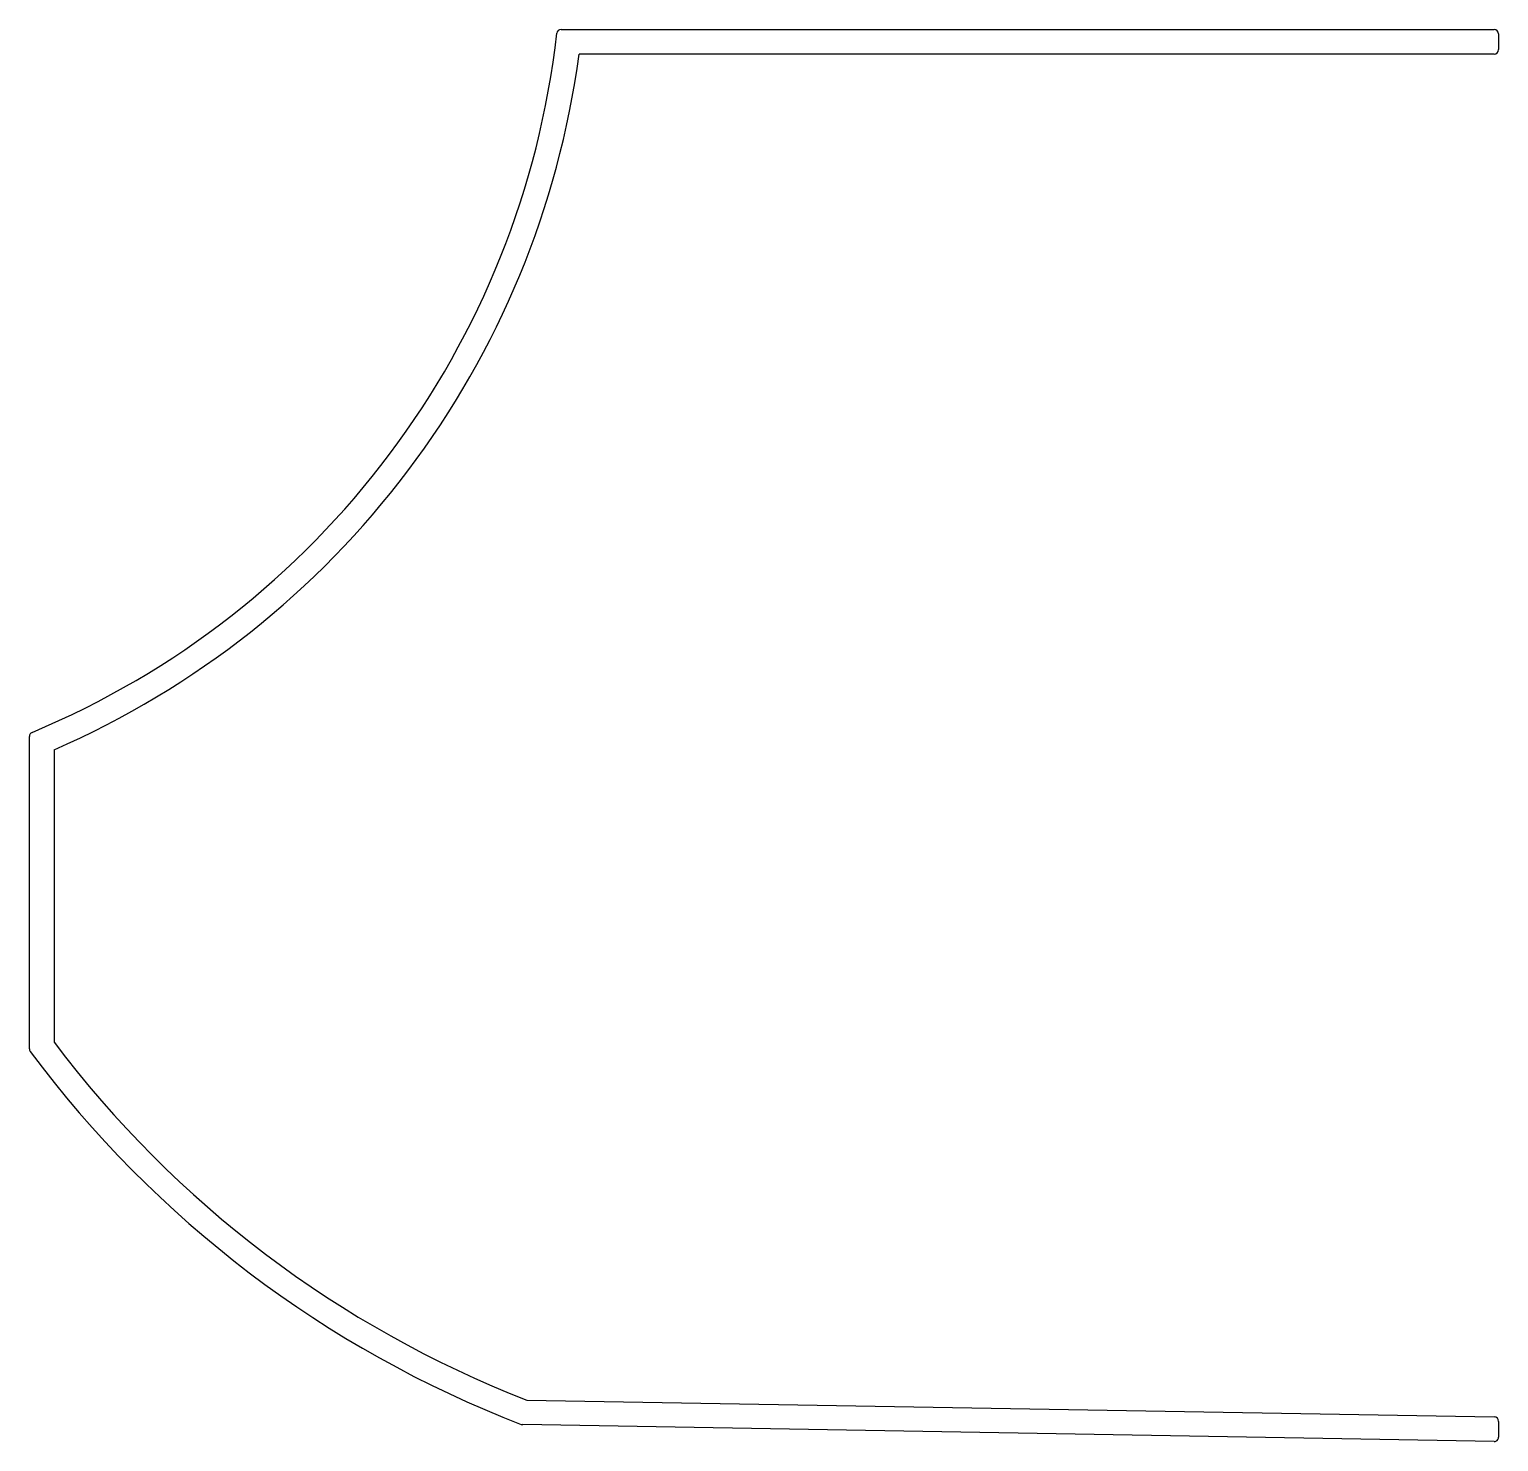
# Model space of a CAD drawing. Extents: x 3 to 86.5, y 4.6 to 84.9.
import ezdxf

# ---------------------------------------------------------------- set-up
doc = ezdxf.new("R2010")
doc.units = 0
doc.layers.get('0').update_dxf_attribs({"linetype": 'CONTINUOUS'})

msp = doc.modelspace()

# ---------------------------------------------------------------- linework, layer by layer
for p, q in [((33.2, 84.872), (86.226, 84.872)), ((86.476, 84.622), (86.476, 83.722)), ((86.226, 83.472), (34.216, 83.472)), ((2.976, 26.955), (2.976, 44.705)), ((4.376, 43.945), (4.376, 27.337)), ((31.241, 7.001), (86.23, 6.041)), ((86.222, 4.641), (31.012, 5.604)), ((86.476, 5.791), (86.476, 4.891))]:
    msp.add_line(p, q)
for centre, radius, start, end in [((-15.747, 90.164), 49.01, 292.65387, 353.53991), ((33.2, 84.622), 0.25, 90, 173.53991), ((86.226, 84.622), 0.25, 0, 90), ((86.226, 83.722), 0.25, 270, 0), ((-15.747, 90.164), 50.41, 293.52776, 352.37078), ((3.226, 44.705), 0.25, 112.65387, 180), ((3.226, 26.955), 0.25, 180, 216.6488), ((53.57, 64.41), 62.999, 216.6488, 248.93506), ((53.57, 64.41), 61.599, 217.00161, 248.74667), ((86.226, 5.791), 0.25, 0, 89), ((31.016, 5.854), 0.25, 248.93506, 269), ((86.226, 4.891), 0.25, 269, 0)]:
    msp.add_arc(centre, radius, start, end)

doc.saveas('drawing.dxf')
